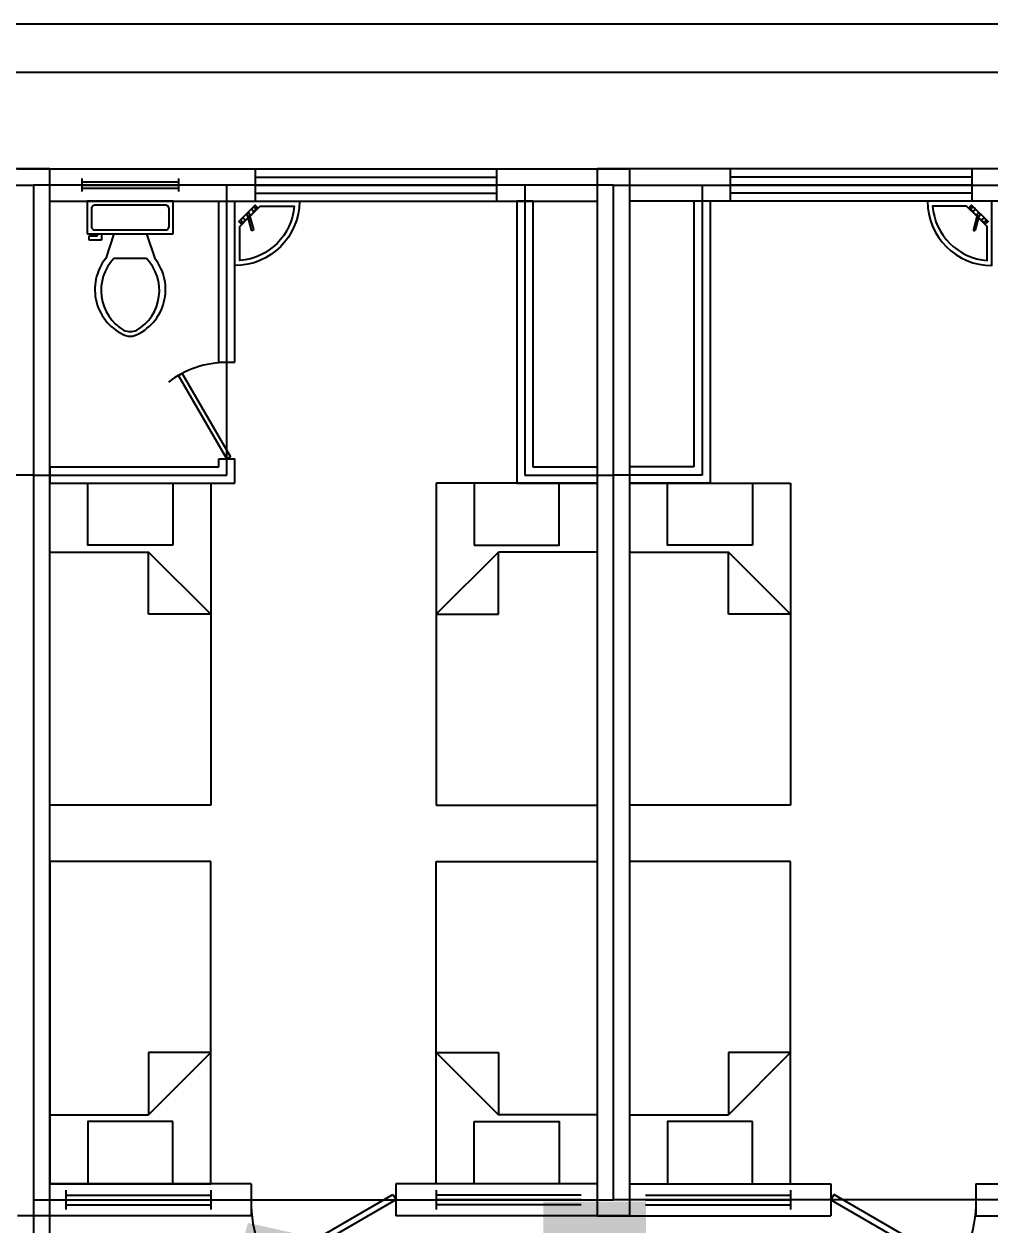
# Model space of a CAD drawing. Extents: x 532522 to 2902776, y -101917278 to 111238625.
# Drawn here: x 2902179.52 to 2902185.52, y 2548940.13 to 2548947.58 of the extents above; entities that cross this region are included whole.
import ezdxf

# ---------------------------------------------------------------- set-up
doc = ezdxf.new("R2010")
doc.units = 0
doc.header["$LTSCALE"] = 1000
doc.header["$MEASUREMENT"] = 0
doc.linetypes.add('DASHED2', pattern=[9.524999999999999, 6.35, -3.175])
doc.layers.get('0').update_dxf_attribs({"linetype": 'CONTINUOUS'})
doc.layers.add('施工临建布置', color=7, linetype='CONTINUOUS')
doc.layers.add('施工生活区', color=252, linetype='CONTINUOUS')
doc.styles.get("Standard").update_dxf_attribs({"font": '', "width": 1.1})
doc.styles.get('Standard').set_extended_font_data('SimSun')

# ---------------------------------------------------------------- blocks, each defined once
blk = doc.blocks.new('Faucet - kit sink top')
for p, q in [((-5.5, -0.75), (-5.5, -1.25)), ((-4.942779999999999, -0.75), (-5.5, -0.75)), ((-5.5, -1.25), (-4.942779999999999, -1.25)), ((-0.147750000000002, -1.744100000000003), (3.566980000000008, -8.178200000000004)), ((4.433010000000003, -7.678200000000004), (0.7182800000000071, -1.244100000000003)), ((4.942780000000006, -0.75), (5.5, -0.75)), ((5.5, -1.25), (4.942780000000006, -1.25)), ((5.5, -0.75), (5.5, -1.25))]:
    blk.add_line(p, q)
blk.add_lwpolyline([(-0.005869999999994491, -2), (-6, -2), (-6, 0), (6, 0), (6, -2), (1.151949999999999, -2)])
for centre, radius in [((-4, -1), 1), ((4, -1), 1), ((0, -1), 0.75)]:
    blk.add_circle(centre, radius)
blk.add_arc((4, -7.928200000000004), 0.5, 210, 30)
blk = doc.blocks.new('宿舍楼')
at = {"layer": '施工生活区', "color": 6}
for p, q in [((4.600000004284084, -8.800000008195639), (4.600000004284084, -1.000000000931323)), ((6.05182714224793, -2.082475954579422), (6.831250006362097, -2.532475954998517)), ((6.05182714224793, -2.082475954579422), (6.831250006362097, -2.532475954998517)), ((6.85000000637956, -2.500000002328306), (6.070577142265392, -2.050000001909211)), ((6.85000000637956, -2.500000002328306), (6.070577142265392, -2.050000001909211)), ((9.55000000889413, -2.500000002328306), (10.3294228730083, -2.050000001909211)), ((9.55000000889413, -2.500000002328306), (10.3294228730083, -2.050000001909211)), ((10.34817287302576, -2.082475954579422), (9.568750008911593, -2.532475954998517)), ((10.34817287302576, -2.082475954579422), (9.568750008911593, -2.532475954998517)), ((4.700000004377216, -2.100000001955777), (4.700000004377216, -8.900000008288771)), ((5.950000005541369, -2.400000002235174), (4.500000004190952, -2.400000002235174)), ((5.950000005541369, -2.400000002235174), (4.500000004190952, -2.400000002235174)), ((4.800000004470348, -2.560300002383883), (4.800000004470348, -2.43970000227273)), ((4.800000004470348, -2.560300002383883), (4.800000004470348, -2.43970000227273)), ((5.700000005308539, -2.560300002383883), (5.700000005308539, -2.43970000227273)), ((5.700000005308539, -2.560300002383883), (5.700000005308539, -2.43970000227273)), ((5.950000005541369, -2.600000002421439), (5.950000005541369, -2.400000002235174)), ((5.950000005541369, -2.600000002421439), (5.950000005541369, -2.400000002235174)), ((8.300000007729977, -2.400000002235174), (6.85000000637956, -2.400000002235174)), ((6.85000000637956, -2.600000002421439), (6.85000000637956, -2.400000002235174)), ((8.300000007729977, -2.400000002235174), (6.85000000637956, -2.400000002235174)), ((6.85000000637956, -2.600000002421439), (6.85000000637956, -2.400000002235174)), ((7.10000000661239, -2.560300002383883), (7.10000000661239, -2.43970000227273)), ((7.10000000661239, -2.560300002383883), (7.10000000661239, -2.43970000227273)), ((8.100000007543713, -8.900000008288771), (8.100000007543713, -2.400000002235174)), ((8.100000007543713, -8.900000008288771), (8.100000007543713, -2.400000002235174)), ((8.100000007543713, -2.400000002235174), (9.55000000889413, -2.400000002235174)), ((8.100000007543713, -2.400000002235174), (9.55000000889413, -2.400000002235174)), ((8.300000007729977, -8.900000008288771), (8.300000007729977, -2.400000002235174)), ((8.300000007729977, -8.900000008288771), (8.300000007729977, -2.400000002235174)), ((9.3000000086613, -2.560300002383883), (9.3000000086613, -2.43970000227273)), ((9.3000000086613, -2.560300002383883), (9.3000000086613, -2.43970000227273)), ((9.55000000889413, -2.600000002421439), (9.55000000889413, -2.400000002235174)), ((9.55000000889413, -2.600000002421439), (9.55000000889413, -2.400000002235174)), ((10.45000000973232, -2.600000002421439), (10.45000000973232, -2.400000002235174)), ((10.45000000973232, -2.400000002235174), (11.90000001108274, -2.400000002235174)), ((10.45000000973232, -2.600000002421439), (10.45000000973232, -2.400000002235174)), ((10.45000000973232, -2.400000002235174), (11.90000001108274, -2.400000002235174)), ((4.600000004284084, -8.800000008195639), (4.600000004284084, -2.500000002328306)), ((4.600000004284084, -8.800000008195639), (4.600000004284084, -2.500000002328306)), ((4.600000004284084, -2.500000002328306), (8.200000007636845, -2.500000002328306)), ((4.600000004284084, -2.500000002328306), (8.200000007636845, -2.500000002328306)), ((4.800000004470348, -2.469850002300518), (5.700000005308539, -2.469850002300518)), ((4.800000004470348, -2.469850002300518), (5.700000005308539, -2.469850002300518)), ((4.800000004470348, -2.500000002328306), (5.700000005308539, -2.500000002328306)), ((4.800000004470348, -2.500000002328306), (5.700000005308539, -2.500000002328306)), ((4.800000004470348, -2.530150002356095), (5.700000005308539, -2.530150002356095)), ((4.800000004470348, -2.530150002356095), (5.700000005308539, -2.530150002356095)), ((6.831250006362097, -2.532475954998517), (6.85000000637956, -2.500000002328306)), ((6.831250006362097, -2.532475954998517), (6.85000000637956, -2.500000002328306)), ((8.00000000745058, -2.469850002300518), (7.10000000661239, -2.469850002300518)), ((8.00000000745058, -2.469850002300518), (7.10000000661239, -2.469850002300518)), ((8.00000000745058, -2.500000002328306), (7.10000000661239, -2.500000002328306)), ((8.00000000745058, -2.500000002328306), (7.10000000661239, -2.500000002328306)), ((8.00000000745058, -2.530150002356095), (7.10000000661239, -2.530150002356095)), ((8.00000000745058, -2.530150002356095), (7.10000000661239, -2.530150002356095)), ((8.200000007636845, -2.500000002328306), (8.200000007636845, -8.800000008195639)), ((8.200000007636845, -2.500000002328306), (8.200000007636845, -8.800000008195639)), ((8.200000007636845, -2.500000002328306), (8.200000007636845, -8.800000008195639)), ((8.200000007636845, -2.500000002328306), (8.200000007636845, -8.800000008195639)), ((11.80000001098961, -2.500000002328306), (8.200000007636845, -2.500000002328306)), ((11.80000001098961, -2.500000002328306), (8.200000007636845, -2.500000002328306)), ((8.40000000782311, -2.469850002300518), (9.3000000086613, -2.469850002300518)), ((8.40000000782311, -2.469850002300518), (9.3000000086613, -2.469850002300518)), ((8.40000000782311, -2.500000002328306), (9.3000000086613, -2.500000002328306)), ((8.40000000782311, -2.500000002328306), (9.3000000086613, -2.500000002328306)), ((8.40000000782311, -2.530150002356095), (9.3000000086613, -2.530150002356095)), ((8.40000000782311, -2.530150002356095), (9.3000000086613, -2.530150002356095)), ((9.568750008911593, -2.532475954998517), (9.55000000889413, -2.500000002328306)), ((9.568750008911593, -2.532475954998517), (9.55000000889413, -2.500000002328306)), ((4.700000004377216, -2.600000002421439), (5.700000005308539, -2.600000002421439)), ((4.700000004377216, -2.600000002421439), (5.700000005308539, -2.600000002421439)), ((5.950000005541369, -2.600000002421439), (4.700000004377216, -2.600000002421439)), ((5.950000005541369, -2.600000002421439), (4.700000004377216, -2.600000002421439)), ((4.700000004377216, -2.600000002421439), (4.700000004377216, -8.700000008102506)), ((4.700000004377216, -2.600000002421439), (4.700000004377216, -8.700000008102506)), ((8.100000007543713, -2.600000002421439), (6.85000000637956, -2.600000002421439)), ((8.100000007543713, -2.600000002421439), (6.85000000637956, -2.600000002421439)), ((8.100000007543713, -2.600000002421439), (7.10000000661239, -2.600000002421439)), ((8.100000007543713, -2.600000002421439), (7.10000000661239, -2.600000002421439)), ((8.100000007543713, -8.700000008102506), (8.100000007543713, -2.600000002421439)), ((8.100000007543713, -8.700000008102506), (8.100000007543713, -2.600000002421439)), ((8.300000007729977, -8.700000008102506), (8.300000007729977, -2.600000002421439)), ((8.300000007729977, -8.700000008102506), (8.300000007729977, -2.600000002421439)), ((8.300000007729977, -2.600000002421439), (9.55000000889413, -2.600000002421439)), ((8.300000007729977, -2.600000002421439), (9.55000000889413, -2.600000002421439)), ((8.300000007729977, -2.600000002421439), (9.3000000086613, -2.600000002421439)), ((8.300000007729977, -2.600000002421439), (9.3000000086613, -2.600000002421439)), ((10.45000000973232, -2.600000002421439), (11.70000001089647, -2.600000002421439)), ((10.45000000973232, -2.600000002421439), (11.70000001089647, -2.600000002421439)), ((4.600000004284084, -7.000000006519258), (3.400000003166497, -7.000000006519258)), ((4.600000004284084, -7.000000006519258), (5.800000005401671, -7.000000006519258)), ((4.600000004284084, -7.000000006519258), (5.800000005401671, -7.000000006519258)), ((4.700000004377216, -6.950000006472692), (5.700000005308539, -6.950000006472692)), ((4.700000004377216, -6.950000006472692), (5.700000005308539, -6.950000006472692)), ((4.700000004377216, -6.950000006472692), (5.850000005448237, -6.950000006472692)), ((4.700000004377216, -6.950000006472692), (5.850000005448237, -6.950000006472692)), ((5.800000005401671, -7.000000006519258), (5.800000005401671, -8.800000008195639)), ((5.800000005401671, -7.000000006519258), (5.800000005401671, -8.800000008195639)), ((5.850000005448237, -6.950000006472692), (5.850000005448237, -7.10000000661239)), ((5.850000005448237, -6.950000006472692), (5.850000005448237, -7.10000000661239)), ((7.600000007136259, -6.950000006516348), (8.100000007543713, -6.950000006516348)), ((7.600000007136259, -6.950000006516348), (8.100000007543713, -6.950000006516348)), ((7.600000007136259, -8.700000008102506), (7.600000007136259, -6.950000006516348)), ((7.600000007136259, -8.700000008102506), (7.600000007136259, -6.950000006516348)), ((7.650000007124618, -7.000000006519258), (8.200000007636845, -7.000000006519258)), ((7.650000007124618, -7.000000006519258), (8.200000007636845, -7.000000006519258)), ((7.650000007124618, -8.800000008195639), (7.650000007124618, -7.000000006519258)), ((7.650000007124618, -8.800000008195639), (7.650000007124618, -7.000000006519258)), ((8.750000008148845, -7.000000006519258), (8.200000007636618, -7.000000006519258)), ((8.750000008148845, -7.000000006519258), (8.200000007636618, -7.000000006519258)), ((8.800000008137204, -6.950000006516348), (8.30000000772975, -6.950000006516348)), ((8.800000008137204, -6.950000006516348), (8.30000000772975, -6.950000006516348)), ((8.7500000081493, -8.800000008195639), (8.750000008148845, -7.000000006519258)), ((8.7500000081493, -8.800000008195639), (8.750000008148845, -7.000000006519258)), ((8.800000008137658, -8.700000008102506), (8.800000008137204, -6.950000006516348)), ((8.800000008137658, -8.700000008102506), (8.800000008137204, -6.950000006516348)), ((4.700000004377216, -7.050000006565824), (5.750000005355105, -7.050000006565824)), ((4.700000004377216, -7.050000006565824), (5.750000005355105, -7.050000006565824)), ((5.750000005355105, -7.050000006565824), (5.750000005355105, -7.10000000661239)), ((5.750000005355105, -7.050000006565824), (5.750000005355105, -7.10000000661239)), ((7.70000000714208, -7.050000006514892), (8.100000007543713, -7.050000006514892)), ((7.70000000714208, -7.050000006514892), (8.100000007543713, -7.050000006514892)), ((7.70000000714208, -8.700000008102506), (7.70000000714208, -7.050000006514892)), ((7.70000000714208, -8.700000008102506), (7.70000000714208, -7.050000006514892)), ((8.700000008131383, -7.050000006514892), (8.30000000772975, -7.050000006514892)), ((8.700000008131383, -7.050000006514892), (8.30000000772975, -7.050000006514892)), ((8.700000008131838, -8.700000008102506), (8.700000008131383, -7.050000006514892)), ((8.700000008131838, -8.700000008102506), (8.700000008131383, -7.050000006514892)), ((5.800000005401671, -7.10000000661239), (5.500504395808093, -7.61874161909509)), ((5.800000005401671, -7.10000000661239), (5.500504395808093, -7.61874161909509)), ((5.522118629654869, -7.631220602830581), (5.821614239262999, -7.112478990344243)), ((5.522118629654869, -7.631220602830581), (5.821614239262999, -7.112478990344243)), ((5.750000005355105, -7.10000000661239), (5.850000005448237, -7.10000000661239)), ((5.750000005355105, -7.10000000661239), (5.850000005448237, -7.10000000661239)), ((5.821614239262999, -7.112478990344243), (5.800000005401671, -7.10000000661239)), ((5.821614239262999, -7.112478990344243), (5.800000005401671, -7.10000000661239)), ((5.500504395808093, -7.61874161909509), (5.522118629654869, -7.631220602830581)), ((5.500504395808093, -7.61874161909509), (5.522118629654869, -7.631220602830581)), ((5.750000005355105, -7.700000007171184), (5.850000005448237, -7.700000007171184)), ((5.750000005355105, -7.700000007171184), (5.850000005448237, -7.700000007171184)), ((5.750000005355105, -7.700000007171184), (5.750000005355105, -8.700000008102506)), ((5.750000005355105, -7.700000007171184), (5.750000005355105, -8.700000008102506)), ((5.850000005448237, -7.700000007171184), (5.850000005448237, -8.700000008102506)), ((5.850000005448237, -7.700000007171184), (5.850000005448237, -8.700000008102506)), ((5.098400004761061, -8.49680000790977), (5.0476000047056, -8.344400007768854)), ((5.098400004761061, -8.49680000790977), (5.0476000047056, -8.344400007768854)), ((5.301600004953798, -8.344400007768854), (5.098400004761061, -8.344400007768854)), ((5.301600004953798, -8.344400007768854), (5.098400004761061, -8.344400007768854)), ((5.301600004953798, -8.49680000790977), (5.352400004994706, -8.344400007768854)), ((5.301600004953798, -8.49680000790977), (5.352400004994706, -8.344400007768854)), ((4.933300004602643, -8.49680000790977), (5.466700005097664, -8.49680000790977)), ((4.933300004602643, -8.700000008102506), (4.933300004602643, -8.49680000790977)), ((4.933300004602643, -8.49680000790977), (5.466700005097664, -8.49680000790977)), ((4.933300004602643, -8.700000008102506), (4.933300004602643, -8.49680000790977)), ((4.946000004623784, -8.45870000787545), (4.946000004623784, -8.484100007899542)), ((5.022200004692422, -8.45870000787545), (4.946000004623784, -8.45870000787545)), ((4.946000004623784, -8.45870000787545), (4.946000004623784, -8.484100007899542)), ((5.022200004692422, -8.45870000787545), (4.946000004623784, -8.45870000787545)), ((4.946000004623784, -8.484100007899542), (4.99680000465014, -8.484100007899542)), ((4.946000004623784, -8.484100007899542), (4.99680000465014, -8.484100007899542)), ((4.99680000465014, -8.484100007899542), (4.99680000465014, -8.49680000790977)), ((4.99680000465014, -8.484100007899542), (4.99680000465014, -8.49680000790977)), ((5.022200004692422, -8.49680000790977), (5.022200004692422, -8.45870000787545)), ((5.022200004692422, -8.49680000790977), (5.022200004692422, -8.45870000787545)), ((5.466700005097664, -8.49680000790977), (5.466700005097664, -8.700000008102506)), ((5.466700005097664, -8.49680000790977), (5.466700005097664, -8.700000008102506)), ((4.958700004615821, -8.649200008054322), (4.958700004615821, -8.547600007957953)), ((4.958700004615821, -8.649200008054322), (4.958700004615821, -8.547600007957953)), ((4.984100004658103, -8.5222000079375), (5.415900005056756, -8.5222000079375)), ((4.984100004658103, -8.5222000079375), (5.415900005056756, -8.5222000079375)), ((5.441300005069934, -8.547600007957953), (5.441300005069934, -8.649200008054322)), ((5.441300005069934, -8.547600007957953), (5.441300005069934, -8.649200008054322)), ((4.700000004377216, -8.700000008102506), (8.100000007543713, -8.700000008102506)), ((4.700000004377216, -8.700000008102506), (8.100000007543713, -8.700000008102506)), ((5.466700005097664, -8.700000008102506), (4.933300004602643, -8.700000008102506)), ((5.466700005097664, -8.700000008102506), (4.933300004602643, -8.700000008102506)), ((5.415900005056756, -8.674600008074776), (4.984100004658103, -8.674600008074776)), ((5.415900005056756, -8.674600008074776), (4.984100004658103, -8.674600008074776)), ((5.975000005564652, -8.900500008287054), (5.975000005564652, -8.699500008100586)), ((5.975000005564652, -8.900500008287054), (5.975000005564652, -8.699500008100586)), ((7.475000006961636, -8.900500008287054), (7.475000006961636, -8.699500008100586)), ((7.475000006961636, -8.900500008287054), (7.475000006961636, -8.699500008100586)), ((11.70000001089647, -8.700000008102506), (8.300000007729977, -8.700000008102506)), ((11.70000001089647, -8.700000008102506), (8.300000007729977, -8.700000008102506)), ((8.925000008312054, -8.900500008287054), (8.925000008312054, -8.699500008100586)), ((8.925000008312054, -8.900500008287054), (8.925000008312054, -8.699500008100586)), ((10.42500000970904, -8.900500008287054), (10.42500000970904, -8.699500008100586)), ((10.42500000970904, -8.900500008287054), (10.42500000970904, -8.699500008100586)), ((4.900000004563481, -8.840200008231477), (4.900000004563481, -8.759800008156162)), ((4.900000004563481, -8.840200008231477), (4.900000004563481, -8.759800008156162)), ((4.900000004563481, -8.779900008172262), (5.500000005122274, -8.779900008172262)), ((4.900000004563481, -8.779900008172262), (5.500000005122274, -8.779900008172262)), ((5.500000005122274, -8.840200008231477), (5.500000005122274, -8.759800008156162)), ((5.500000005122274, -8.840200008231477), (5.500000005122274, -8.759800008156162)), ((5.975000005564652, -8.749750008148112), (7.475000006961636, -8.749750008148112)), ((5.975000005564652, -8.749750008148112), (7.475000006961636, -8.749750008148112)), ((10.42500000970904, -8.749750008148112), (8.925000008312054, -8.749750008148112)), ((10.42500000970904, -8.749750008148112), (8.925000008312054, -8.749750008148112)), ((1.000000000931323, -8.800000008195639), (4.600000004284084, -8.800000008195639)), ((8.200000007636845, -8.800000008195639), (4.600000004284084, -8.800000008195639)), ((8.200000007636845, -8.800000008195639), (4.600000004284084, -8.800000008195639)), ((4.900000004563481, -8.800000008195639), (5.500000005122274, -8.800000008195639)), ((4.900000004563481, -8.800000008195639), (5.500000005122274, -8.800000008195639)), ((4.900000004563481, -8.820100008211739), (5.500000005122274, -8.820100008211739)), ((4.900000004563481, -8.820100008211739), (5.500000005122274, -8.820100008211739)), ((5.975000005564652, -8.800000008195639), (7.475000006961636, -8.800000008195639)), ((5.975000005564652, -8.800000008195639), (7.475000006961636, -8.800000008195639)), ((5.975000005564652, -8.850250008239527), (7.475000006961636, -8.850250008239527)), ((5.975000005564652, -8.850250008239527), (7.475000006961636, -8.850250008239527)), ((8.200000007636845, -8.800000008195639), (11.80000001098961, -8.800000008195639)), ((8.200000007636845, -8.800000008195639), (11.80000001098961, -8.800000008195639)), ((10.42500000970904, -8.800000008195639), (8.925000008312054, -8.800000008195639)), ((10.42500000970904, -8.800000008195639), (8.925000008312054, -8.800000008195639)), ((10.42500000970904, -8.850250008239527), (8.925000008312054, -8.850250008239527)), ((10.42500000970904, -8.850250008239527), (8.925000008312054, -8.850250008239527)), ((4.700000004377216, -8.900000008288771), (0.9000000008381903, -8.900000008288771)), ((4.500000004190952, -8.900000008288771), (8.300000007729977, -8.900000008288771)), ((4.500000004190952, -8.900000008288771), (8.300000007729977, -8.900000008288771)), ((11.90000001108274, -8.900000008288771), (8.100000007543713, -8.900000008288771)), ((11.90000001108274, -8.900000008288771), (8.100000007543713, -8.900000008288771))]:
    blk.add_line(p, q, dxfattribs=at)
at = {"layer": '施工生活区'}
for p, q in [((4.700000004377216, -4.600000004284084), (4.700000004377216, -2.600000002421439)), ((4.700000004377216, -4.600000004284084), (4.700000004377216, -2.600000002421439)), ((5.700000005308539, -2.600000002421439), (5.700000005308539, -4.600000004284084)), ((5.700000005308539, -2.600000002421439), (5.700000005308539, -4.600000004284084)), ((7.10000000661239, -2.600000002421439), (7.10000000661239, -4.600000004284084)), ((7.10000000661239, -2.600000002421439), (7.10000000661239, -4.600000004284084)), ((8.100000007543713, -4.600000004284084), (8.100000007543713, -2.600000002421439)), ((8.100000007543713, -4.600000004284084), (8.100000007543713, -2.600000002421439)), ((8.300000007729977, -4.600000004284084), (8.300000007729977, -2.600000002421439)), ((8.300000007729977, -4.600000004284084), (8.300000007729977, -2.600000002421439)), ((9.3000000086613, -2.600000002421439), (9.3000000086613, -4.600000004284084)), ((9.3000000086613, -2.600000002421439), (9.3000000086613, -4.600000004284084)), ((4.700000004377216, -3.028000002817862), (5.31400000496069, -3.028000002817862)), ((4.700000004377216, -3.028000002817862), (5.31400000496069, -3.028000002817862)), ((5.700000005308539, -3.414000003176625), (5.31400000496069, -3.028000002817862)), ((5.31400000496069, -3.414000003176625), (5.31400000496069, -3.028000002817862)), ((5.700000005308539, -3.414000003176625), (5.31400000496069, -3.028000002817862)), ((5.31400000496069, -3.414000003176625), (5.31400000496069, -3.028000002817862)), ((7.10000000661239, -3.414000003176625), (7.486000006989343, -3.028000002817862)), ((7.10000000661239, -3.414000003176625), (7.486000006989343, -3.028000002817862)), ((7.486000006989343, -3.414000003176625), (7.486000006989343, -3.028000002817862)), ((8.100000007543713, -3.028000002817862), (7.486000006989343, -3.028000002817862)), ((7.486000006989343, -3.414000003176625), (7.486000006989343, -3.028000002817862)), ((8.100000007543713, -3.028000002817862), (7.486000006989343, -3.028000002817862)), ((8.300000007729977, -3.028000002817862), (8.914000008284347, -3.028000002817862)), ((8.300000007729977, -3.028000002817862), (8.914000008284347, -3.028000002817862)), ((8.914000008284347, -3.414000003176625), (8.914000008284347, -3.028000002817862)), ((9.3000000086613, -3.414000003176625), (8.914000008284347, -3.028000002817862)), ((8.914000008284347, -3.414000003176625), (8.914000008284347, -3.028000002817862)), ((9.3000000086613, -3.414000003176625), (8.914000008284347, -3.028000002817862)), ((5.700000005308539, -3.414000003176625), (5.31400000496069, -3.414000003176625)), ((5.700000005308539, -3.414000003176625), (5.31400000496069, -3.414000003176625)), ((7.10000000661239, -3.414000003176625), (7.486000006989343, -3.414000003176625)), ((7.10000000661239, -3.414000003176625), (7.486000006989343, -3.414000003176625)), ((9.3000000086613, -3.414000003176625), (8.914000008284347, -3.414000003176625)), ((9.3000000086613, -3.414000003176625), (8.914000008284347, -3.414000003176625)), ((5.700000005308539, -4.600000004284084), (4.700000004377216, -4.600000004284084)), ((5.700000005308539, -4.600000004284084), (4.700000004377216, -4.600000004284084)), ((7.10000000661239, -4.600000004284084), (8.100000007543713, -4.600000004284084)), ((7.10000000661239, -4.600000004284084), (8.100000007543713, -4.600000004284084)), ((9.3000000086613, -4.600000004284084), (8.300000007729977, -4.600000004284084)), ((9.3000000086613, -4.600000004284084), (8.300000007729977, -4.600000004284084)), ((5.700000005308539, -4.950000004610047), (4.700000004377216, -4.950000004610047)), ((4.700000004377216, -4.950000004610047), (4.700000004377216, -6.950000006472692)), ((5.700000005308539, -4.950000004610047), (4.700000004377216, -4.950000004610047)), ((4.700000004377216, -4.950000004610047), (4.700000004377216, -6.950000006472692)), ((5.700000005308539, -6.950000006472692), (5.700000005308539, -4.950000004610047)), ((5.700000005308539, -6.950000006472692), (5.700000005308539, -4.950000004610047)), ((7.10000000661239, -4.950000004610047), (8.100000007543713, -4.950000004610047)), ((7.10000000661239, -4.950000004610047), (8.100000007543713, -4.950000004610047)), ((7.10000000661239, -6.950000006472692), (7.10000000661239, -4.950000004610047)), ((7.10000000661239, -6.950000006472692), (7.10000000661239, -4.950000004610047)), ((9.3000000086613, -4.950000004610047), (8.300000007729977, -4.950000004610047)), ((9.3000000086613, -4.950000004610047), (8.300000007729977, -4.950000004610047)), ((9.3000000086613, -6.950000006472692), (9.3000000086613, -4.950000004610047)), ((9.3000000086613, -6.950000006472692), (9.3000000086613, -4.950000004610047)), ((5.700000005308539, -6.13600000571023), (5.31400000496069, -6.522000006072631)), ((5.700000005308539, -6.13600000571023), (5.31400000496069, -6.13600000571023)), ((5.31400000496069, -6.13600000571023), (5.31400000496069, -6.522000006072631)), ((5.700000005308539, -6.13600000571023), (5.31400000496069, -6.522000006072631)), ((5.700000005308539, -6.13600000571023), (5.31400000496069, -6.13600000571023)), ((5.31400000496069, -6.13600000571023), (5.31400000496069, -6.522000006072631)), ((7.10000000661239, -6.13600000571023), (7.486000006989343, -6.522000006072631)), ((7.10000000661239, -6.13600000571023), (7.486000006989343, -6.13600000571023)), ((7.10000000661239, -6.13600000571023), (7.486000006989343, -6.522000006072631)), ((7.10000000661239, -6.13600000571023), (7.486000006989343, -6.13600000571023)), ((7.486000006989343, -6.13600000571023), (7.486000006989343, -6.522000006072631)), ((7.486000006989343, -6.13600000571023), (7.486000006989343, -6.522000006072631)), ((8.914000008284347, -6.13600000571023), (8.914000008284347, -6.522000006072631)), ((9.3000000086613, -6.13600000571023), (8.914000008284347, -6.13600000571023)), ((9.3000000086613, -6.13600000571023), (8.914000008284347, -6.522000006072631)), ((8.914000008284347, -6.13600000571023), (8.914000008284347, -6.522000006072631)), ((9.3000000086613, -6.13600000571023), (8.914000008284347, -6.13600000571023)), ((9.3000000086613, -6.13600000571023), (8.914000008284347, -6.522000006072631)), ((4.700000004377216, -6.522000006072631), (5.31400000496069, -6.522000006072631)), ((4.700000004377216, -6.522000006072631), (5.31400000496069, -6.522000006072631)), ((8.100000007543713, -6.522000006072631), (7.486000006989343, -6.522000006072631)), ((8.100000007543713, -6.522000006072631), (7.486000006989343, -6.522000006072631)), ((8.300000007729977, -6.522000006072631), (8.914000008284347, -6.522000006072631)), ((8.300000007729977, -6.522000006072631), (8.914000008284347, -6.522000006072631)), ((8.100000007543713, -6.950000006472692), (7.10000000661239, -6.950000006472692)), ((8.100000007543713, -6.950000006472692), (7.10000000661239, -6.950000006472692)), ((8.300000007729977, -6.950000006472692), (9.3000000086613, -6.950000006472692)), ((8.300000007729977, -6.950000006472692), (9.3000000086613, -6.950000006472692))]:
    blk.add_line(p, q, dxfattribs=at)
at = {"layer": '施工生活区', "color": 6, "linetype": 'Continuous'}
for p, q in [((4.700000004377216, -7.050000006565824), (4.700000004377216, -6.950000006472692)), ((4.700000004377216, -7.050000006565824), (4.700000004377216, -6.950000006472692)), ((5.750000005355105, -8.700000008102506), (5.850000005448237, -8.700000008102506)), ((5.750000005355105, -8.700000008102506), (5.850000005448237, -8.700000008102506)), ((7.70000000714208, -8.700000008102506), (7.600000007136259, -8.700000008102506)), ((7.70000000714208, -8.700000008102506), (7.600000007136259, -8.700000008102506))]:
    blk.add_line(p, q, dxfattribs=at)
at = {"layer": '施工生活区'}
for points in [[(25.50000002374873, 0), (48.20000004488975, 0), (48.20000004488975, -9.800000009126961), (0, -9.800000009126961), (0, 0), (22.70000002114102, 0)], [(25.50000002374873, -0.3000000002793968), (47.90000004461035, -0.3000000002793968), (47.90000004461035, -9.500000008847564), (0.3000000002793968, -9.500000008847564), (0.3000000002793968, -0.3000000002793968), (22.70000002114102, -0.3000000002793968)]]:
    blk.add_lwpolyline(points, dxfattribs=at)
for points in [[(5.464000005100388, -2.986000002776564), (4.936000004614471, -2.986000002776564), (4.936000004614471, -2.600000002421439), (5.464000005100388, -2.600000002421439)], [(5.464000005100388, -2.986000002776564), (4.936000004614471, -2.986000002776564), (4.936000004614471, -2.600000002421439), (5.464000005100388, -2.600000002421439)], [(7.336000006849645, -2.986000002776564), (7.864000007335562, -2.986000002776564), (7.864000007335562, -2.600000002421439), (7.336000006849645, -2.600000002421439)], [(7.336000006849645, -2.986000002776564), (7.864000007335562, -2.986000002776564), (7.864000007335562, -2.600000002421439), (7.336000006849645, -2.600000002421439)], [(9.064000008424046, -2.986000002776564), (8.536000007938128, -2.986000002776564), (8.536000007938128, -2.600000002421439), (9.064000008424046, -2.600000002421439)], [(9.064000008424046, -2.986000002776564), (8.536000007938128, -2.986000002776564), (8.536000007938128, -2.600000002421439), (9.064000008424046, -2.600000002421439)], [(5.464000005100388, -6.564000006110291), (4.936000004614471, -6.564000006110291), (4.936000004614471, -6.950000006472692), (5.464000005100388, -6.950000006472692)], [(5.464000005100388, -6.564000006110291), (4.936000004614471, -6.564000006110291), (4.936000004614471, -6.950000006472692), (5.464000005100388, -6.950000006472692)], [(7.336000006849645, -6.564000006110291), (7.864000007335562, -6.564000006110291), (7.864000007335562, -6.950000006472692), (7.336000006849645, -6.950000006472692)], [(7.336000006849645, -6.564000006110291), (7.864000007335562, -6.564000006110291), (7.864000007335562, -6.950000006472692), (7.336000006849645, -6.950000006472692)], [(9.064000008424046, -6.564000006110291), (8.536000007938128, -6.564000006110291), (8.536000007938128, -6.950000006472692), (9.064000008424046, -6.950000006472692)], [(9.064000008424046, -6.564000006110291), (8.536000007938128, -6.564000006110291), (8.536000007938128, -6.950000006472692), (9.064000008424046, -6.950000006472692)]]:
    blk.add_lwpolyline(points, close=True, dxfattribs=at)
at = {"layer": '施工生活区', "color": 6}
for points in [[(6.250000005820766, -8.700000008102506, 0.414213562373095), (5.850000005448237, -8.300000007729977), (5.850000005448237, -8.700000008102506)], [(6.250000005820766, -8.700000008102506, 0.414213562373095), (5.850000005448237, -8.300000007729977), (5.850000005448237, -8.700000008102506)], [(10.15000000945292, -8.700000008102506, -0.414213562373095), (10.55000000982545, -8.300000007729977), (10.55000000982545, -8.700000008102506)], [(10.15000000945292, -8.700000008102506, -0.414213562373095), (10.55000000982545, -8.300000007729977), (10.55000000982545, -8.700000008102506)]]:
    blk.add_lwpolyline(points, format="xyb", close=True, dxfattribs=at)
for points in [[(5.942738300655037, -8.605773820851027), (6.006964487867663, -8.670000008074567), (6.218781784089515, -8.670000008074567, 0.3674260180520812), (5.880000005476177, -8.331218229464866), (5.880000005476177, -8.543035525679443), (5.932940302256611, -8.595975822452601)], [(5.942738300655037, -8.605773820851027), (6.006964487867663, -8.670000008074567), (6.218781784089515, -8.670000008074567, 0.3674260180520812), (5.880000005476177, -8.331218229464866), (5.880000005476177, -8.543035525679443), (5.932940302256611, -8.595975822452601)], [(10.45726171461865, -8.605773820851027), (10.39303552740603, -8.670000008074567), (10.18121823118418, -8.670000008074567, -0.3674260180520812), (10.52000000979751, -8.331218229464866), (10.52000000979751, -8.543035525679443), (10.46705971301708, -8.595975822452601)], [(10.45726171461865, -8.605773820851027), (10.39303552740603, -8.670000008074567), (10.18121823118418, -8.670000008074567, -0.3674260180520812), (10.52000000979751, -8.331218229464866), (10.52000000979751, -8.543035525679443), (10.46705971301708, -8.595975822452601)]]:
    blk.add_lwpolyline(points, format="xyb", dxfattribs=at)
at = {"layer": '施工生活区', "color": 6, "extrusion": (0, 0, -1)}
for centre, major_axis, ratio, start_param, end_param in [((6.85000000637956, -2.500000002328306), (-0.6363961036566365, 0.6363961036566367), 0.9999999999840397, 5.497787143774158, 6.148971700167286), ((6.85000000637956, -2.500000002328306), (-0.6363961036566365, 0.6363961036566367), 0.9999999999840397, 5.497787143774158, 6.148971700167286), ((5.800000005401671, -7.10000000661239), (0.4235507529775919, 0.4235507529775922), 0.9999999999865826, 2.356194490185636, 3.007379046577091), ((5.800000005401671, -7.10000000661239), (0.4235507529775919, 0.4235507529775922), 0.9999999999865826, 2.356194490185636, 3.007379046577091), ((5.289396890788339, -8.151855433985475), (0.2185618338026986, 0.2185618338026987), 0.9999999999973441, 3.254499917202073, 5.113316149516786), ((5.289396890788339, -8.151855433985475), (0.2185618338026986, 0.2185618338026987), 0.9999999999973441, 3.254499917202073, 5.113316149516786), ((5.306678927503526, -8.14583781159672), (-0.2034778606928674, 0.2034778606928674), 0.9999999999893615, 4.736260292609909, 6.526603305089627), ((5.306678927503526, -8.14583781159672), (-0.2034778606928674, 0.2034778606928674), 0.9999999999893615, 4.736260292609909, 6.526603305089627), ((5.200000537384767, -7.991937802675238), (-0.07184204903841519, 0.0718420490384152), 0.9999999999757525, 0.3618386017222155, 1.208957703965478), ((5.200000537384767, -7.991937802675238), (-0.07184204903841519, 0.0718420490384152), 0.9999999999757525, 0.3618386017222155, 1.208957703965478), ((5.200000536773587, -7.963400818662194), (-0.0718420490363579, 0.07184204903635792), 0.9999999999822782, 0.5211645356472181, 1.049631775363223), ((5.200000536773587, -7.963400818662194), (-0.0718420490363579, 0.07184204903635792), 0.9999999999822782, 0.5211645356472181, 1.049631775363223), ((5.110604706365848, -8.151856034775847), (0.2185620886015878, 0.2185620886015879), 0.9999999999987317, -0.4009294737254394, 1.457885852640536), ((5.110604706365848, -8.151856034775847), (0.2185620886015878, 0.2185620886015879), 0.9999999999987317, -0.4009294737254394, 1.457885852640536), ((5.093322781671304, -8.14583840405976), (0.2034779880161539, 0.203477988016154), 0.9999999999933507, -0.2434209559774387, 1.546921831237805), ((5.093322781671304, -8.14583840405976), (0.2034779880161539, 0.203477988016154), 0.9999999999933507, -0.2434209559774387, 1.546921831237805), ((4.980925004638266, -8.544425007956306), (0.01587500043925161, 0.01587500043925162), 0.9999999997762065, 3.785093768735218, 5.639684157258523), ((4.980925004638266, -8.544425007956306), (0.01587500043925161, 0.01587500043925162), 0.9999999997762065, 3.785093768735218, 5.639684157258523), ((5.419075005047489, -8.544425007956306), (-0.01587500043839897, 0.01587500043839898), 0.999999999829916, 0.643501149895283, 2.498091503614302), ((5.419075005047489, -8.544425007956306), (-0.01587500043839897, 0.01587500043839898), 0.999999999829916, 0.643501149895283, 2.498091503614302), ((4.980925004638266, -8.65237500805597), (-0.01587500043839897, 0.01587500043839898), 0.999999999829916, 3.785093803485076, 5.639684157204096), ((4.980925004638266, -8.65237500805597), (-0.01587500043839897, 0.01587500043839898), 0.999999999829916, 3.785093803485076, 5.639684157204096), ((5.419075005047489, -8.65237500805597), (0.01587500043839897, 0.01587500043839898), 0.999999999829916, 0.6435011499754903, 2.49809150369451), ((5.419075005047489, -8.65237500805597), (0.01587500043839897, 0.01587500043839898), 0.999999999829916, 0.6435011499754903, 2.49809150369451)]:
    blk.add_ellipse(centre, major_axis=major_axis, ratio=ratio, start_param=start_param, end_param=end_param, dxfattribs=at)
at = {"layer": '施工生活区', "color": 6}
blk.add_ellipse((9.55000000889413, -2.500000002328306), major_axis=(0.6363961036566368, 0.6363961036566368), ratio=0.9999999999840397, start_param=5.497787143774158, end_param=6.148971700167286, dxfattribs=at)
blk.add_ellipse((9.55000000889413, -2.500000002328306), major_axis=(0.6363961036566368, 0.6363961036566368), ratio=0.9999999999840397, start_param=5.497787143774158, end_param=6.148971700167286, dxfattribs=at)
at = {"layer": '施工生活区', "color": 6, "extrusion": (0, 0, -1)}
for p, xscale, yscale, zscale, rotation in [((-5.925223043042934, -8.624776970518724), -0.01200000001552927, 0.01200000000972068, -0.01200000001552927, 224.999999975435), ((-5.925223043042934, -8.624776970518724), -0.01200000001552927, 0.01200000000972068, -0.01200000001552927, 224.999999975435), ((-10.47477697223076, -8.624776970518724), 0.01200000001552927, 0.01200000001552927, -0.012, 135.000000024565), ((-10.47477697223076, -8.624776970518724), 0.01200000001552927, 0.01200000001552927, -0.012, 135.000000024565)]:
    blk.add_blockref('Faucet - kit sink top', p, dxfattribs=dict(at, xscale=xscale, yscale=yscale, zscale=zscale, rotation=rotation))

msp = doc.modelspace()

# ---------------------------------------------------------------- block references
at = {"layer": '施工临建布置', "color": 6, "linetype": 'Continuous', "xscale": -1, "rotation": 180}
msp.add_blockref('宿舍楼', (2902174.983111301, 2548937.782063016), dxfattribs=at)

# ---------------------------------------------------------------- texts
at = {"layer": '施工临建布置', "color": 6, "linetype": 'DASHED2', "insert": (2902162.590023363, 2548939.395627104, 0.1742410578153795), "char_height": 5.999999999999999, "width": 66.79098162703826, "attachment_point": 1}
msp.add_mtext('{\\fKaiTi_GB2312|b0|i0|c134|p49;施工生活区\\fArial|b0|i0|c0|p32;22000m2}', dxfattribs=at)

doc.saveas('drawing.dxf')
